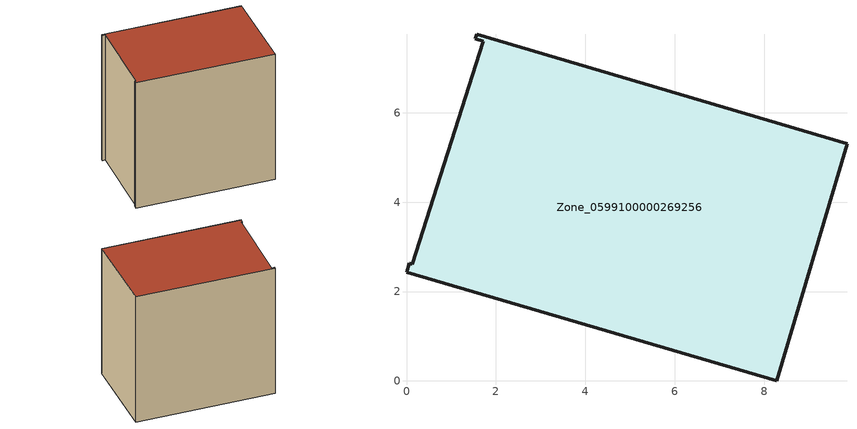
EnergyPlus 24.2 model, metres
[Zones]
Zone_0599100000269256
 floor ground (C_G): 0,2.43 0.06,2.63 0.13,2.61 1.71,7.6 1.54,7.65 1.57,7.76 9.85,5.31 8.28,0 z0
 wall outside (C_F): 1.57,7.76 1.54,7.65 1.71,7.6 0.13,2.61 0.06,2.63 0,2.43 8.28,0 9.85,5.31 1.57,7.76 z0:8.59
 roof outside (C_R): 1.71,7.6 0.13,2.61 0.06,2.63 0,2.43 8.28,0 9.85,5.31 1.57,7.76 1.54,7.65 z8.59
[BUILDING]
Pand.0599100000269256: North Axis=0; Terrain=City; Loads Convergence Tolerance Value=0.04; Temperature Convergence Tolerance Value=0.4; Solar Distribution=FullExterior; Maximum Number of Warmup Days=25; Minimum Number of Warmup Days=1
[Site:Location]
Rotterdam.The.Hague.AP_ZH_NLD Design_Conditions: Latitude=51.96; Longitude=4.45; Time Zone=1; Elevation=-4.5
[SITE:GROUNDTEMPERATURE:BUILDINGSURFACE]
18, 18, 18, 18, 18, 18, 18, 18, 18, 18, 18, 18
[MATERIAL] Thermal Absorptance=0.9; Solar Absorptance=0.7; Visible Absorptance=0.7
Name | Roughness | Thickness | Conductivity | Density | Specific Heat
G.TC.1975-1991 | MediumSmooth | 0.15 | 0.288461 | 540 | 1210
F.TC.1975-1991 | Rough | 0.3 | 0.230769 | 1920 | 840
R.TC.1975-1991 | MediumRough | 0.2 | 0.153846 | 1500 | 1000
[CONSTRUCTION]
C_G: G.TC.1975-1991
C_F: F.TC.1975-1991
C_R: R.TC.1975-1991
[ZONE]
Zone_0599100000269256: Type=1; Multiplier=1; Ceiling Height=Autocalculate; Volume=Autocalculate; Floor Area=autocalculate; Part of Total Floor Area=Yes
[ZONEINFILTRATION:DESIGNFLOWRATE]
Infil_Zone_0599100000269256: Zone or ZoneList or Space or SpaceList=Zone_0599100000269256; Schedule=AlwaysOn; Design Flow Rate Calculation Method=Flow/Area; Flow Rate per Floor Area=0.003; Constant Term Coefficient=1; Temperature Term Coefficient=0; Velocity Term Coefficient=0; Velocity Squared Term Coefficient=0
[HVACTEMPLATE:ZONE:IDEALLOADSAIRSYSTEM]
Zone_0599100000269256: Maximum Heating Supply Air Temperature=50; Minimum Cooling Supply Air Temperature=13; Maximum Heating Supply Air Humidity Ratio=0.0156; Minimum Cooling Supply Air Humidity Ratio=0.0077; Heating Limit=NoLimit; Cooling Limit=NoLimit; Dehumidification Control Type=ConstantSensibleHeatRatio; Cooling Sensible Heat Ratio=0.7; Dehumidification Setpoint=60; Humidification Control Type=None; Humidification Setpoint=30; Outdoor Air Method=None; Outdoor Air Flow Rate per Person=0.00944; Outdoor Air Flow Rate per Zone Floor Area=0; Outdoor Air Flow Rate per Zone=0; Demand Controlled Ventilation Type=None; Outdoor Air Economizer Type=NoEconomizer; Heat Recovery Type=None; Sensible Heat Recovery Effectiveness=0.7; Latent Heat Recovery Effectiveness=0.65
[ZONECONTROL:THERMOSTAT]
ThermostatControl_Zone_0599100000269256: Zone or ZoneList=Zone_0599100000269256; Control Type Schedule=DualSetpointControlType; Control 1=Thermostat_Zone_0599100000269256; Temperature Difference Between Cutout And Setpoint=0
[THERMOSTATSETPOINT:DUALSETPOINT]
Thermostat_Zone_0599100000269256: Heating Setpoint Temperature Schedule=HeatingSetpoint_Zone_0599100000269256; Cooling Setpoint Temperature Schedule=CoolingSetpoint_Zone_0599100000269256
[SCHEDULE:COMPACT]
HeatingSetpoint_Zone_0599100000269256: Through: 12/31, For: AllDays, Until: 24:00, 21
CoolingSetpoint_Zone_0599100000269256: Through: 12/31, For: AllDays, Until: 24:00, 24
DualSetpointControlType: Through: 12/31, For: AllDays, Until: 24:00, 4
AlwaysOn: Through: 12/31, For: AllDays, Until: 24:00, 1
